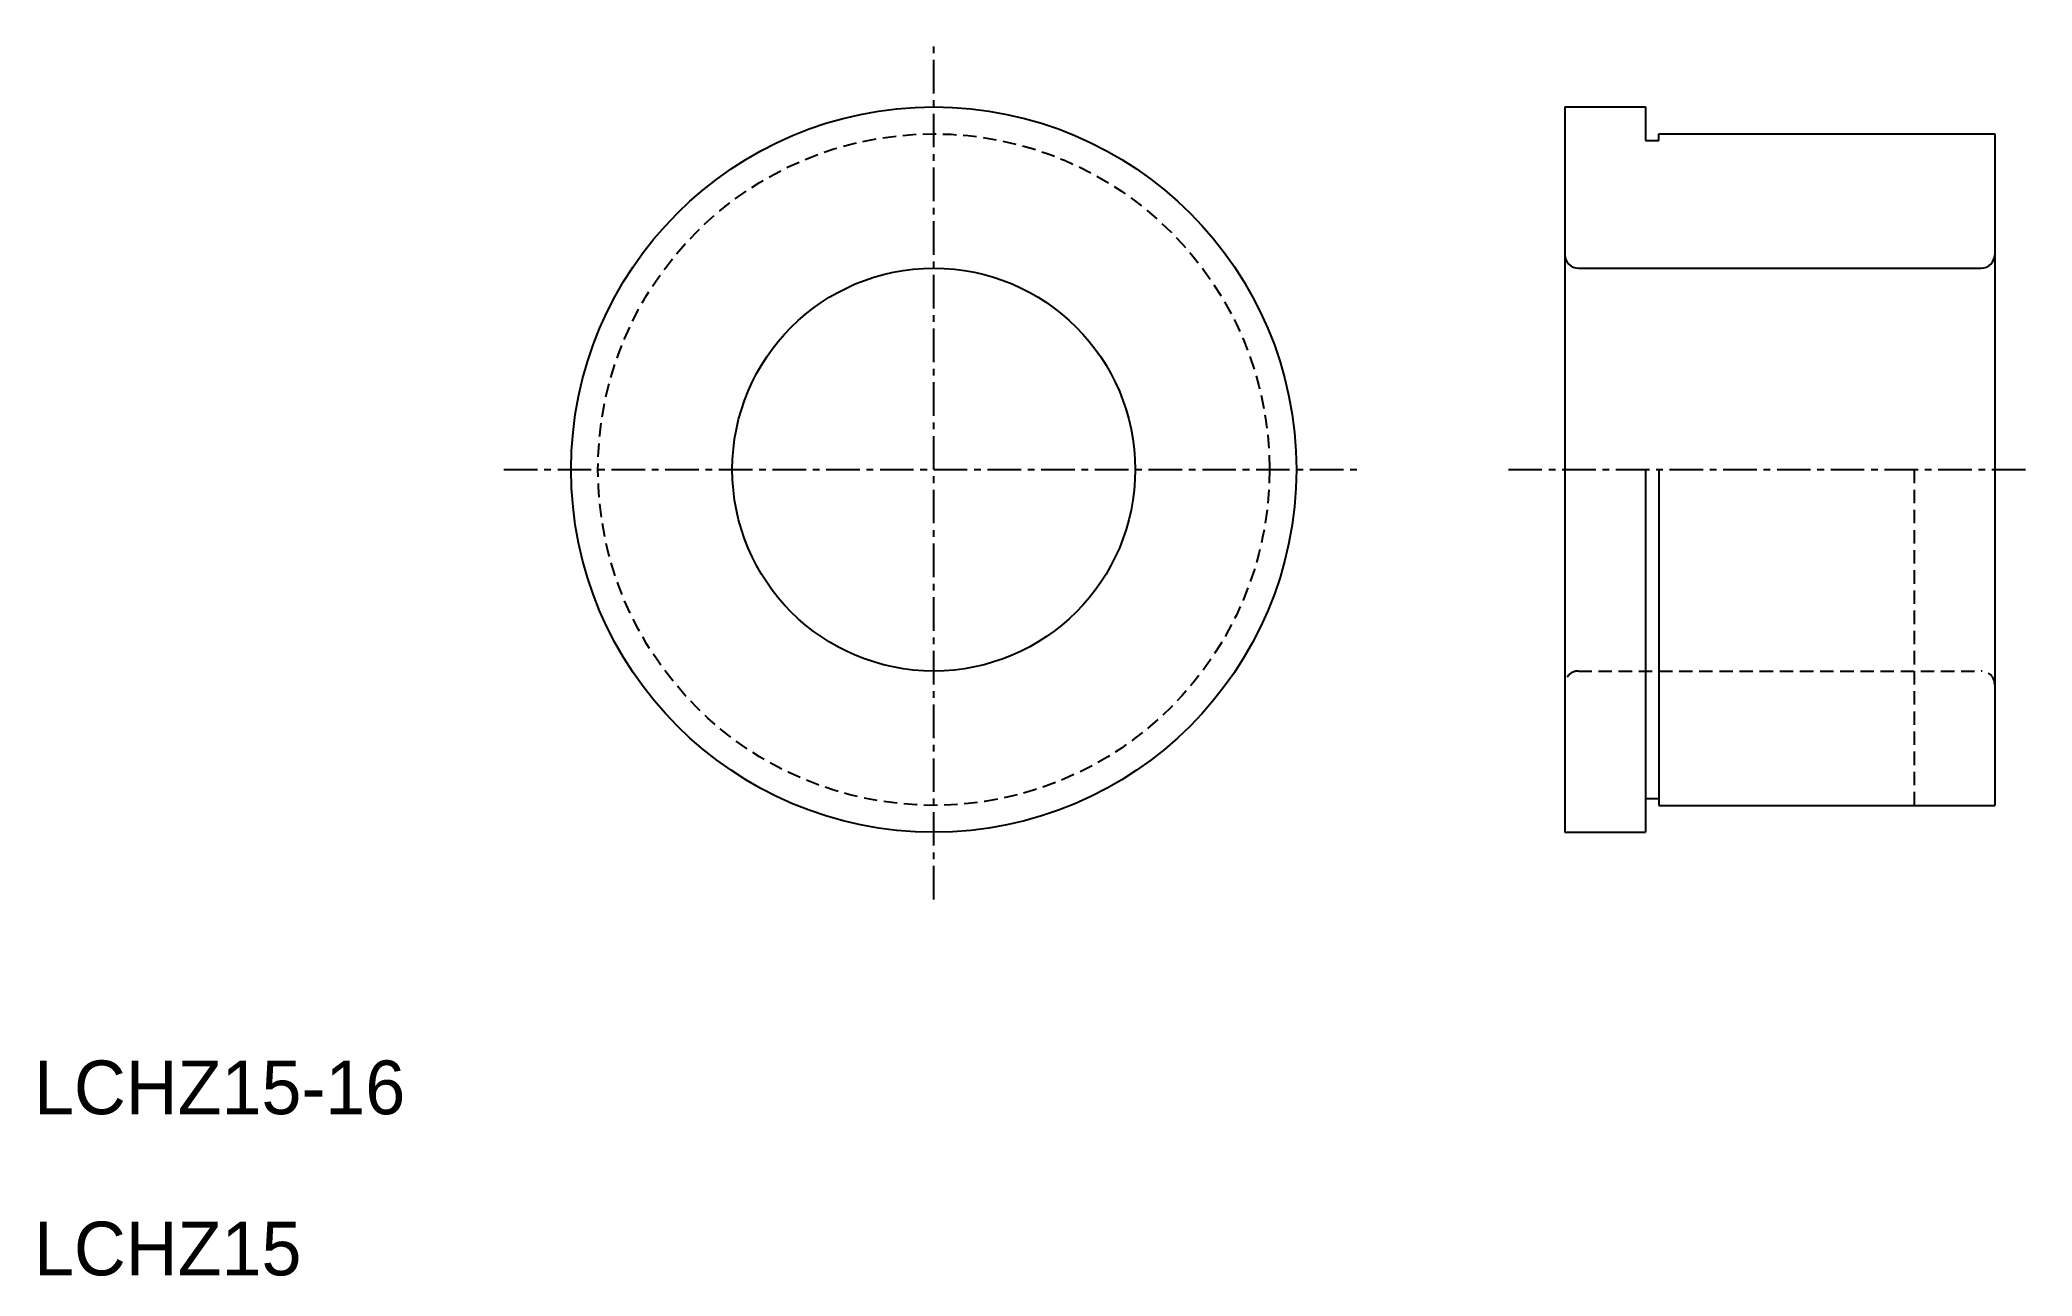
# Model space of a CAD drawing. Extents: x 10.2 to 84.4, y 10 to 56.
import ezdxf

# ---------------------------------------------------------------- set-up
doc = ezdxf.new("R2010")
doc.units = 0
doc.linetypes.add('CENTER', pattern=[2, 1.25, -0.25, 0.25, -0.25])
doc.linetypes.add('DASHED', pattern=[0.75, 0.5, -0.25])
doc.layers.get('0').update_dxf_attribs({"linetype": 'CONTINUOUS'})
doc.layers.add('CENTER', color=1, linetype='CENTER')

msp = doc.modelspace()

# ---------------------------------------------------------------- linework, layer by layer
at = {"color": 7, "linetype": 'CONTINUOUS'}
for p, q in [((67, 53.5), (67, 26.5)), ((67, 53.5), (70, 53.5)), ((70, 53.5), (70, 52.5)), ((70, 52.5), (70, 52.25)), ((70, 52.25), (70.5, 52.25)), ((70.5, 52.5), (83, 52.5)), ((70.5, 52.25), (70.5, 52.5)), ((83, 52.5), (83, 27.5)), ((67.5, 47.5), (82.5, 47.5)), ((83, 46.25), (83, 46.2501)), ((70, 40), (70, 26.5)), ((70.5, 40), (70.5, 27.5)), ((83, 40), (83.0001, 40)), ((70, 27.75), (70.5, 27.75)), ((70.5, 27.5), (83, 27.5)), ((67, 26.5), (70, 26.5))]:
    msp.add_line(p, q, dxfattribs=at)
at = {"color": 3, "linetype": 'DASHED'}
for p, q in [((80, 40), (80, 27.5)), ((67.5, 32.5), (82.5, 32.5))]:
    msp.add_line(p, q, dxfattribs=at)
at = {"color": 7, "linetype": 'CONTINUOUS'}
for radius in [13.5, 7.5]:
    msp.add_circle((43.5, 40), radius, dxfattribs=at)
at = {"color": 3, "linetype": 'DASHED'}
msp.add_circle((43.5, 40), 12.5, dxfattribs=at)
at = {"color": 7, "linetype": 'CONTINUOUS'}
for centre, start, end in [((67.5, 48), 179.99999, 270), ((82.5, 48), 270, 0)]:
    msp.add_arc(centre, 0.5, start, end, dxfattribs=at)
at = {"color": 3, "linetype": 'DASHED'}
for centre, start, end in [((67.5, 32), 90, 180.00001), ((82.5, 32), 0, 90)]:
    msp.add_arc(centre, 0.5, start, end, dxfattribs=at)
at = {"layer": 'CENTER', "color": 1, "linetype": 'CENTER'}
for p, q in [((43.5, 24), (43.5, 56)), ((27.5, 40), (59.5, 40)), ((64.8957, 40), (84.395, 40))]:
    msp.add_line(p, q, dxfattribs=at)

# ---------------------------------------------------------------- texts
at = {"color": 7, "linetype": 'CONTINUOUS'}
for s, p in [('LCHZ15-16', (10, 16)), ('LCHZ15', (10, 10))]:
    msp.add_text(s, height=2, dxfattribs=at).set_placement(p)

doc.saveas('drawing.dxf')
